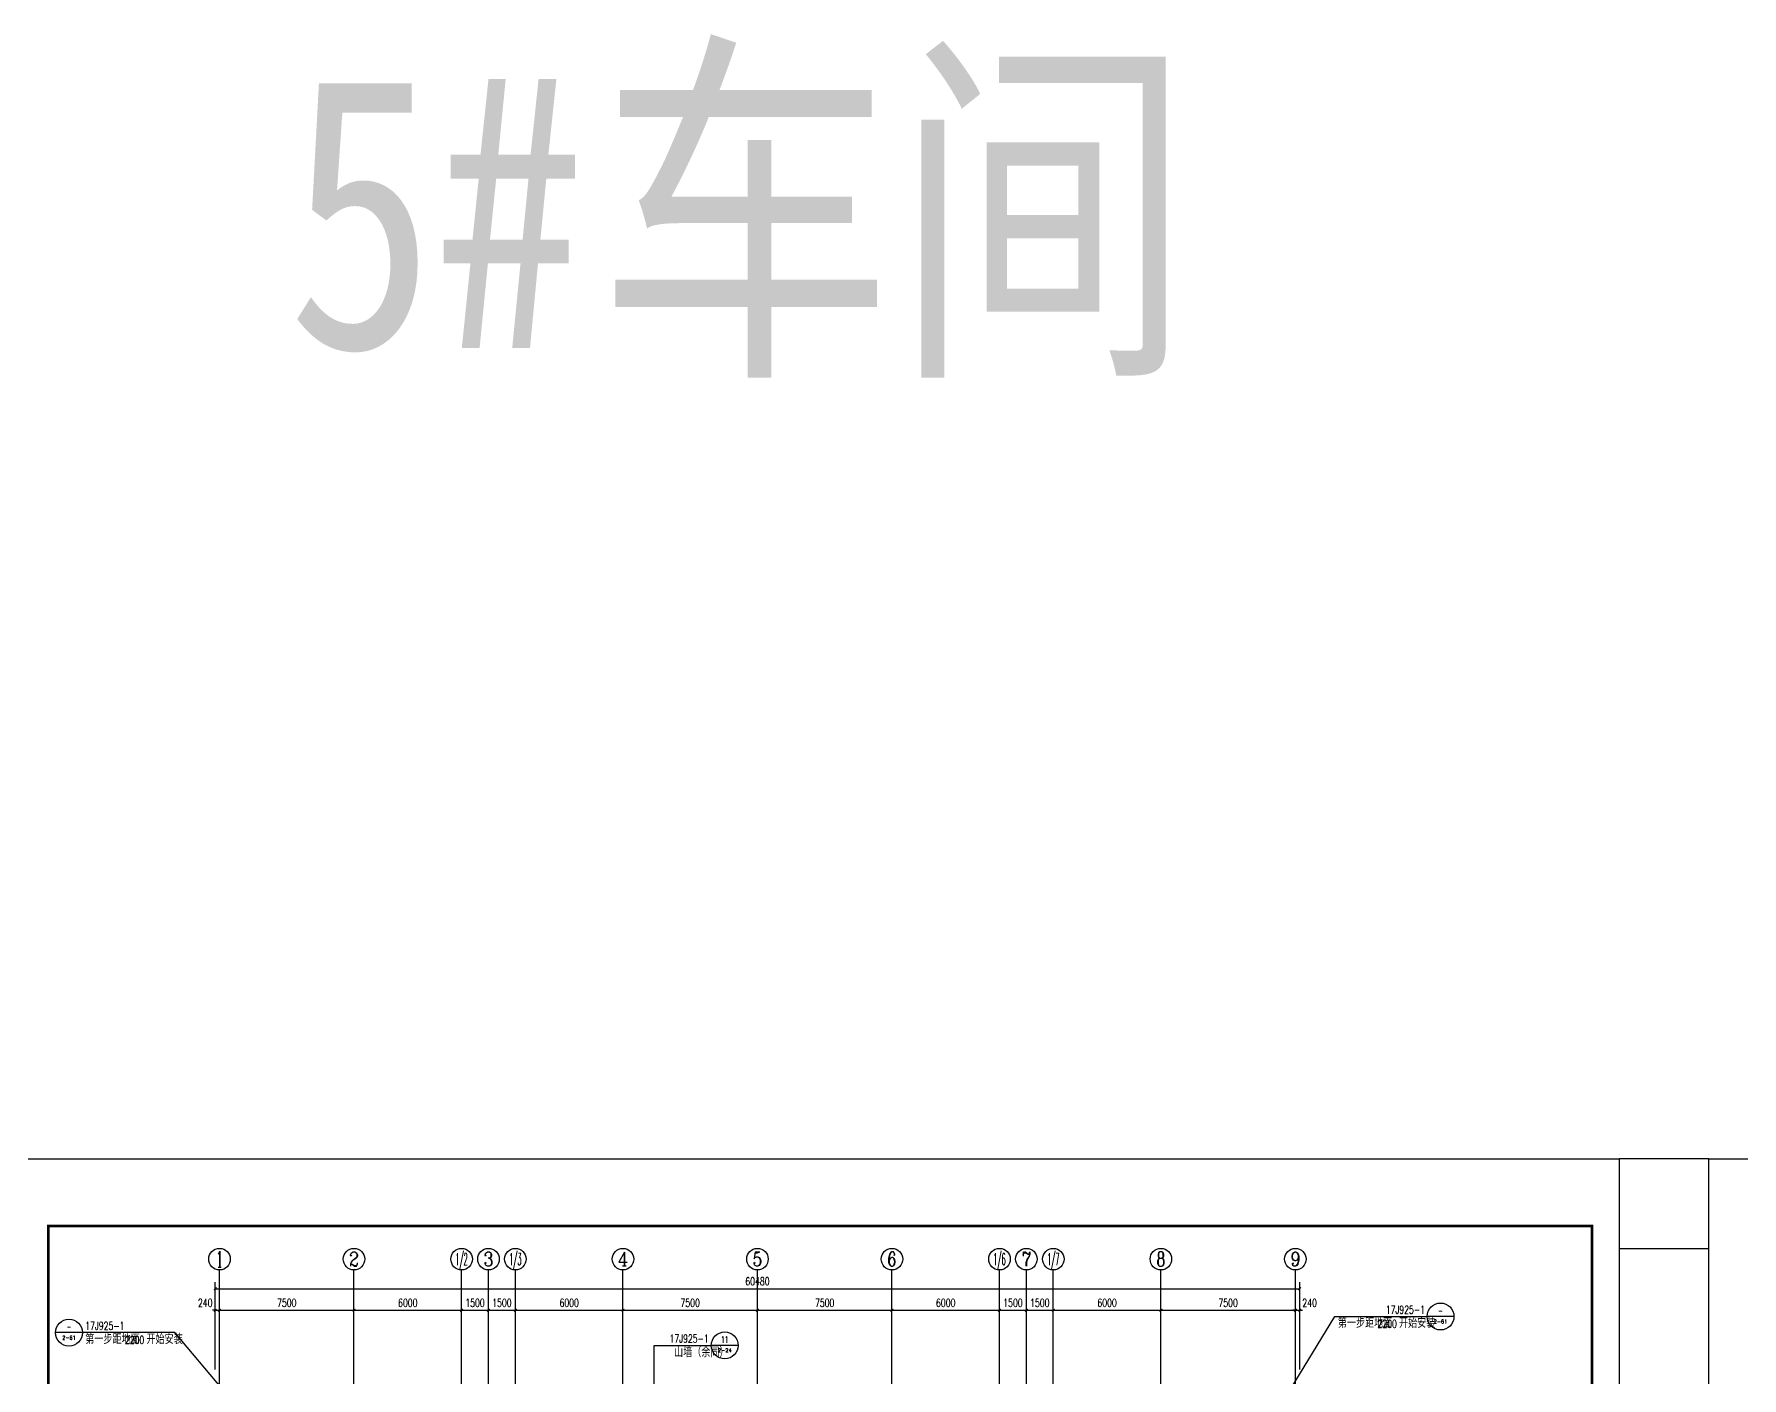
# Model space of a CAD drawing. Extents: x 14591016 to 15383666, y -730593 to -510197.
# Drawn here: x 14870329 to 14965566, y -585166 to -510197 of the extents above; entities that cross this region are included whole.
import ezdxf
from ezdxf.enums import TextEntityAlignment as Align

# ---------------------------------------------------------------- set-up
doc = ezdxf.new("R2010")
doc.units = 0
doc.header["$LTSCALE"] = 1000
doc.header["$MEASUREMENT"] = 0
doc.linetypes.add('DOTE', pattern=[2.42, 2, -0.2, 0.02, -0.2])
for name, color, linetype in [('AXIS', 3, 'Continuous'), ('AXIS_TEXT', 7, 'Continuous'), ('DIM_IDEN', 3, 'Continuous'), ('DIM_LEAD', 3, 'Continuous'), ('DOTE', 1, 'DOTE'), ('HYTK-GK', 7, 'Continuous'), ('PUB_TEXT', 7, 'Continuous'), ('TK', 4, 'Continuous')]:
    doc.layers.add(name, color=color, linetype=linetype)
doc.styles.add('_TCH_AXIS', font='COMPLEX', dxfattribs={"bigfont": 'GBCBIG'})
doc.styles.add('_TCH_DIM', font='SIMPLEX', dxfattribs={"bigfont": 'GBCBIG'})
doc.styles.add('_TCH_DIM_T3', font='SIMPLEX', dxfattribs={"width": 0.705882, "bigfont": 'GBCBIG'})
doc.styles.add('_TCH_LABEL', font='COMPLEX', dxfattribs={"bigfont": 'GBCBIG'})
doc.styles.add('COMPLEX', font='COMPLEX')
doc.styles.add('TK-GK', font='', dxfattribs={"width": 0.8, "height": 1})
doc.styles.get('TK-GK').set_extended_font_data('SimSun')
doc.dimstyles.new('_TCH_ARCH&&150', dxfattribs={"dimtxt": 446.25, "dimasz": 150, "dimexe": 375, "dimexo": 450, "dimgap": 189.375, "dimtad": 1, "dimdec": 0, "dimzin": 0, "dimdsep": 46, "dimtxsty": '_TCH_DIM_T3', "dimblk": 'ARCHTICK', "dimcen": 0.09, "dimclrt": 7, "dimazin": 2, "dimtfac": 1, "dimtdec": 0, "dimtix": 1, "dimtmove": 2, "dimatfit": 3, "dimfxl": 0, "dimtolj": 1, "dimtzin": 0, "dimarcsym": 0})

# ---------------------------------------------------------------- blocks, each defined once
blk = doc.blocks.new('GeYuanFrame_38861532', base_point=(20.09, 4.53))
at = {"layer": 'TK'}
blk.add_lwpolyline([(20.09, 4.53), (20.09, 598.53), (1071.09, 598.53), (1071.09, 4.53)], close=True, dxfattribs=at)
at = {"layer": 'TK', "const_width": 1}
blk.add_lwpolyline([(45.09, 588.53), (1061.09, 588.53), (1061.09, 14.53), (45.09, 14.53)], close=True, dxfattribs=at)
blk = doc.blocks.new('GeYuanFrame_55736273', base_point=(20.09, 4.53))
at = {"layer": 'TK'}
blk.add_lwpolyline([(20.09, 4.53), (20.09, 598.53), (1071.09, 598.53), (1071.09, 4.53)], close=True, dxfattribs=at)
blk = doc.blocks.new('_AXISO')
blk.add_circle((0, 0), 0.5)
at = {"layer": 'AXIS_TEXT', "style": 'COMPLEX', "width": 1.041667}
blk.add_attdef('A', text='', height=0.56, dxfattribs=at).set_placement((-0.25, -0.28), (0.25, -0.28), align=Align.FIT)
blk = doc.blocks.new('_ArchTick')
at = {"color": 0, "linetype": 'ByBlock', "const_width": 0.4}
blk.add_lwpolyline([(-0.5, -0.5), (0.5, 0.5)], dxfattribs=at)
blk = doc.blocks.new('*D181')
at = {"layer": 'AXIS', "color": 0, "lineweight": -2}
for p, q in [((14880426, -584693), (14880426, -579818)), ((14940906, -584693), (14940906, -579818)), ((14880426, -580193), (14940906, -580193))]:
    blk.add_line(p, q, dxfattribs=at)
at = {"layer": 'Defpoints', "color": 0}
for p in [(14940906, -580193), (14880426, -585143), (14940906, -585143)]:
    blk.add_point(p, dxfattribs=at)
at = {"layer": 'AXIS', "color": 0, "lineweight": -2, "xscale": 150, "yscale": 150, "zscale": 150, "rotation": 180}
blk.add_blockref('_ArchTick', (14880426, -580193), dxfattribs=at)
at = {"layer": 'AXIS', "color": 0, "lineweight": -2, "xscale": 150, "yscale": 150, "zscale": 150}
blk.add_blockref('_ArchTick', (14940906, -580193), dxfattribs=at)
at = {"layer": 'AXIS', "color": 7, "insert": (14910666, -579780), "char_height": 446.2, "attachment_point": 5, "style": '_TCH_DIM_T3'}
blk.add_mtext('\\A1;60480', dxfattribs=at)
blk = doc.blocks.new('*D182')
at = {"layer": 'AXIS', "color": 0, "lineweight": -2}
for p, q in [((14880426, -581393), (14880276, -581393)), ((14880426, -584693), (14880426, -581018)), ((14880426, -581393), (14880666, -581393)), ((14880666, -584693), (14880666, -581018)), ((14880666, -581393), (14880816, -581393))]:
    blk.add_line(p, q, dxfattribs=at)
at = {"layer": 'Defpoints', "color": 0}
for p in [(14880666, -581393), (14880426, -585143), (14880666, -585143)]:
    blk.add_point(p, dxfattribs=at)
at = {"layer": 'AXIS', "color": 0, "lineweight": -2, "xscale": 150, "yscale": 150, "zscale": 150}
blk.add_blockref('_ArchTick', (14880426, -581393), dxfattribs=at)
at = {"layer": 'AXIS', "color": 0, "lineweight": -2, "xscale": 150, "yscale": 150, "zscale": 150, "rotation": 180}
blk.add_blockref('_ArchTick', (14880666, -581393), dxfattribs=at)
at = {"layer": 'AXIS', "color": 7, "insert": (14879871, -580980), "char_height": 446.2, "attachment_point": 5, "style": '_TCH_DIM_T3'}
blk.add_mtext('\\A1;240', dxfattribs=at)
blk = doc.blocks.new('*D183')
at = {"layer": 'AXIS', "color": 0, "lineweight": -2}
for p, q in [((14880666, -584693), (14880666, -581018)), ((14880666, -581393), (14888166, -581393)), ((14888166, -584693), (14888166, -581018))]:
    blk.add_line(p, q, dxfattribs=at)
at = {"layer": 'Defpoints', "color": 0}
for p in [(14888166, -581393), (14880666, -585143), (14888166, -585143)]:
    blk.add_point(p, dxfattribs=at)
at = {"layer": 'AXIS', "color": 0, "lineweight": -2, "xscale": 150, "yscale": 150, "zscale": 150, "rotation": 180}
blk.add_blockref('_ArchTick', (14880666, -581393), dxfattribs=at)
at = {"layer": 'AXIS', "color": 0, "lineweight": -2, "xscale": 150, "yscale": 150, "zscale": 150}
blk.add_blockref('_ArchTick', (14888166, -581393), dxfattribs=at)
at = {"layer": 'AXIS', "color": 7, "insert": (14884416, -580980), "char_height": 446.2, "attachment_point": 5, "style": '_TCH_DIM_T3'}
blk.add_mtext('\\A1;7500', dxfattribs=at)
blk = doc.blocks.new('*D184')
at = {"layer": 'AXIS', "color": 0, "lineweight": -2}
for p, q in [((14888166, -584693), (14888166, -581018)), ((14888166, -581393), (14894166, -581393)), ((14894166, -584693), (14894166, -581018))]:
    blk.add_line(p, q, dxfattribs=at)
at = {"layer": 'Defpoints', "color": 0}
for p in [(14894166, -581393), (14888166, -585143), (14894166, -585143)]:
    blk.add_point(p, dxfattribs=at)
at = {"layer": 'AXIS', "color": 0, "lineweight": -2, "xscale": 150, "yscale": 150, "zscale": 150, "rotation": 180}
blk.add_blockref('_ArchTick', (14888166, -581393), dxfattribs=at)
at = {"layer": 'AXIS', "color": 0, "lineweight": -2, "xscale": 150, "yscale": 150, "zscale": 150}
blk.add_blockref('_ArchTick', (14894166, -581393), dxfattribs=at)
at = {"layer": 'AXIS', "color": 7, "insert": (14891166, -580980), "char_height": 446.2, "attachment_point": 5, "style": '_TCH_DIM_T3'}
blk.add_mtext('\\A1;6000', dxfattribs=at)
blk = doc.blocks.new('*D185')
at = {"layer": 'AXIS', "color": 0, "lineweight": -2}
for p, q in [((14894166, -584693), (14894166, -581018)), ((14894166, -581393), (14895666, -581393)), ((14895666, -584693), (14895666, -581018))]:
    blk.add_line(p, q, dxfattribs=at)
at = {"layer": 'Defpoints', "color": 0}
for p in [(14895666, -581393), (14894166, -585143), (14895666, -585143)]:
    blk.add_point(p, dxfattribs=at)
at = {"layer": 'AXIS', "color": 0, "lineweight": -2, "xscale": 150, "yscale": 150, "zscale": 150, "rotation": 180}
blk.add_blockref('_ArchTick', (14894166, -581393), dxfattribs=at)
at = {"layer": 'AXIS', "color": 0, "lineweight": -2, "xscale": 150, "yscale": 150, "zscale": 150}
blk.add_blockref('_ArchTick', (14895666, -581393), dxfattribs=at)
at = {"layer": 'AXIS', "color": 7, "insert": (14894916, -580980), "char_height": 446.2, "attachment_point": 5, "style": '_TCH_DIM_T3'}
blk.add_mtext('\\A1;1500', dxfattribs=at)
blk = doc.blocks.new('*D186')
at = {"layer": 'AXIS', "color": 0, "lineweight": -2}
for p, q in [((14895666, -584693), (14895666, -581018)), ((14895666, -581393), (14897166, -581393)), ((14897166, -584693), (14897166, -581018))]:
    blk.add_line(p, q, dxfattribs=at)
at = {"layer": 'Defpoints', "color": 0}
for p in [(14897166, -581393), (14895666, -585143), (14897166, -585143)]:
    blk.add_point(p, dxfattribs=at)
at = {"layer": 'AXIS', "color": 0, "lineweight": -2, "xscale": 150, "yscale": 150, "zscale": 150, "rotation": 180}
blk.add_blockref('_ArchTick', (14895666, -581393), dxfattribs=at)
at = {"layer": 'AXIS', "color": 0, "lineweight": -2, "xscale": 150, "yscale": 150, "zscale": 150}
blk.add_blockref('_ArchTick', (14897166, -581393), dxfattribs=at)
at = {"layer": 'AXIS', "color": 7, "insert": (14896416, -580980), "char_height": 446.2, "attachment_point": 5, "style": '_TCH_DIM_T3'}
blk.add_mtext('\\A1;1500', dxfattribs=at)
blk = doc.blocks.new('*D187')
at = {"layer": 'AXIS', "color": 0, "lineweight": -2}
for p, q in [((14897166, -584693), (14897166, -581018)), ((14897166, -581393), (14903166, -581393)), ((14903166, -584693), (14903166, -581018))]:
    blk.add_line(p, q, dxfattribs=at)
at = {"layer": 'Defpoints', "color": 0}
for p in [(14903166, -581393), (14897166, -585143), (14903166, -585143)]:
    blk.add_point(p, dxfattribs=at)
at = {"layer": 'AXIS', "color": 0, "lineweight": -2, "xscale": 150, "yscale": 150, "zscale": 150, "rotation": 180}
blk.add_blockref('_ArchTick', (14897166, -581393), dxfattribs=at)
at = {"layer": 'AXIS', "color": 0, "lineweight": -2, "xscale": 150, "yscale": 150, "zscale": 150}
blk.add_blockref('_ArchTick', (14903166, -581393), dxfattribs=at)
at = {"layer": 'AXIS', "color": 7, "insert": (14900166, -580980), "char_height": 446.2, "attachment_point": 5, "style": '_TCH_DIM_T3'}
blk.add_mtext('\\A1;6000', dxfattribs=at)
blk = doc.blocks.new('*D188')
at = {"layer": 'AXIS', "color": 0, "lineweight": -2}
for p, q in [((14903166, -584693), (14903166, -581018)), ((14903166, -581393), (14910666, -581393)), ((14910666, -584693), (14910666, -581018))]:
    blk.add_line(p, q, dxfattribs=at)
at = {"layer": 'Defpoints', "color": 0}
for p in [(14910666, -581393), (14903166, -585143), (14910666, -585143)]:
    blk.add_point(p, dxfattribs=at)
at = {"layer": 'AXIS', "color": 0, "lineweight": -2, "xscale": 150, "yscale": 150, "zscale": 150, "rotation": 180}
blk.add_blockref('_ArchTick', (14903166, -581393), dxfattribs=at)
at = {"layer": 'AXIS', "color": 0, "lineweight": -2, "xscale": 150, "yscale": 150, "zscale": 150}
blk.add_blockref('_ArchTick', (14910666, -581393), dxfattribs=at)
at = {"layer": 'AXIS', "color": 7, "insert": (14906916, -580980), "char_height": 446.2, "attachment_point": 5, "style": '_TCH_DIM_T3'}
blk.add_mtext('\\A1;7500', dxfattribs=at)
blk = doc.blocks.new('*D189')
at = {"layer": 'AXIS', "color": 0, "lineweight": -2}
for p, q in [((14910666, -584693), (14910666, -581018)), ((14910666, -581393), (14918166, -581393)), ((14918166, -584693), (14918166, -581018))]:
    blk.add_line(p, q, dxfattribs=at)
at = {"layer": 'Defpoints', "color": 0}
for p in [(14918166, -581393), (14910666, -585143), (14918166, -585143)]:
    blk.add_point(p, dxfattribs=at)
at = {"layer": 'AXIS', "color": 0, "lineweight": -2, "xscale": 150, "yscale": 150, "zscale": 150, "rotation": 180}
blk.add_blockref('_ArchTick', (14910666, -581393), dxfattribs=at)
at = {"layer": 'AXIS', "color": 0, "lineweight": -2, "xscale": 150, "yscale": 150, "zscale": 150}
blk.add_blockref('_ArchTick', (14918166, -581393), dxfattribs=at)
at = {"layer": 'AXIS', "color": 7, "insert": (14914416, -580980), "char_height": 446.2, "attachment_point": 5, "style": '_TCH_DIM_T3'}
blk.add_mtext('\\A1;7500', dxfattribs=at)
blk = doc.blocks.new('*D190')
at = {"layer": 'AXIS', "color": 0, "lineweight": -2}
for p, q in [((14918166, -584693), (14918166, -581018)), ((14918166, -581393), (14924166, -581393)), ((14924166, -584693), (14924166, -581018))]:
    blk.add_line(p, q, dxfattribs=at)
at = {"layer": 'Defpoints', "color": 0}
for p in [(14924166, -581393), (14918166, -585143), (14924166, -585143)]:
    blk.add_point(p, dxfattribs=at)
at = {"layer": 'AXIS', "color": 0, "lineweight": -2, "xscale": 150, "yscale": 150, "zscale": 150, "rotation": 180}
blk.add_blockref('_ArchTick', (14918166, -581393), dxfattribs=at)
at = {"layer": 'AXIS', "color": 0, "lineweight": -2, "xscale": 150, "yscale": 150, "zscale": 150}
blk.add_blockref('_ArchTick', (14924166, -581393), dxfattribs=at)
at = {"layer": 'AXIS', "color": 7, "insert": (14921166, -580980), "char_height": 446.2, "attachment_point": 5, "style": '_TCH_DIM_T3'}
blk.add_mtext('\\A1;6000', dxfattribs=at)
blk = doc.blocks.new('*D191')
at = {"layer": 'AXIS', "color": 0, "lineweight": -2}
for p, q in [((14924166, -584693), (14924166, -581018)), ((14924166, -581393), (14925666, -581393)), ((14925666, -584693), (14925666, -581018))]:
    blk.add_line(p, q, dxfattribs=at)
at = {"layer": 'Defpoints', "color": 0}
for p in [(14925666, -581393), (14924166, -585143), (14925666, -585143)]:
    blk.add_point(p, dxfattribs=at)
at = {"layer": 'AXIS', "color": 0, "lineweight": -2, "xscale": 150, "yscale": 150, "zscale": 150, "rotation": 180}
blk.add_blockref('_ArchTick', (14924166, -581393), dxfattribs=at)
at = {"layer": 'AXIS', "color": 0, "lineweight": -2, "xscale": 150, "yscale": 150, "zscale": 150}
blk.add_blockref('_ArchTick', (14925666, -581393), dxfattribs=at)
at = {"layer": 'AXIS', "color": 7, "insert": (14924916, -580980), "char_height": 446.2, "attachment_point": 5, "style": '_TCH_DIM_T3'}
blk.add_mtext('\\A1;1500', dxfattribs=at)
blk = doc.blocks.new('*D192')
at = {"layer": 'AXIS', "color": 0, "lineweight": -2}
for p, q in [((14925666, -584693), (14925666, -581018)), ((14925666, -581393), (14927166, -581393)), ((14927166, -584693), (14927166, -581018))]:
    blk.add_line(p, q, dxfattribs=at)
at = {"layer": 'Defpoints', "color": 0}
for p in [(14927166, -581393), (14925666, -585143), (14927166, -585143)]:
    blk.add_point(p, dxfattribs=at)
at = {"layer": 'AXIS', "color": 0, "lineweight": -2, "xscale": 150, "yscale": 150, "zscale": 150, "rotation": 180}
blk.add_blockref('_ArchTick', (14925666, -581393), dxfattribs=at)
at = {"layer": 'AXIS', "color": 0, "lineweight": -2, "xscale": 150, "yscale": 150, "zscale": 150}
blk.add_blockref('_ArchTick', (14927166, -581393), dxfattribs=at)
at = {"layer": 'AXIS', "color": 7, "insert": (14926416, -580980), "char_height": 446.2, "attachment_point": 5, "style": '_TCH_DIM_T3'}
blk.add_mtext('\\A1;1500', dxfattribs=at)
blk = doc.blocks.new('*D193')
at = {"layer": 'AXIS', "color": 0, "lineweight": -2}
for p, q in [((14927166, -584693), (14927166, -581018)), ((14927166, -581393), (14933166, -581393)), ((14933166, -584693), (14933166, -581018))]:
    blk.add_line(p, q, dxfattribs=at)
at = {"layer": 'Defpoints', "color": 0}
for p in [(14933166, -581393), (14927166, -585143), (14933166, -585143)]:
    blk.add_point(p, dxfattribs=at)
at = {"layer": 'AXIS', "color": 0, "lineweight": -2, "xscale": 150, "yscale": 150, "zscale": 150, "rotation": 180}
blk.add_blockref('_ArchTick', (14927166, -581393), dxfattribs=at)
at = {"layer": 'AXIS', "color": 0, "lineweight": -2, "xscale": 150, "yscale": 150, "zscale": 150}
blk.add_blockref('_ArchTick', (14933166, -581393), dxfattribs=at)
at = {"layer": 'AXIS', "color": 7, "insert": (14930166, -580980), "char_height": 446.2, "attachment_point": 5, "style": '_TCH_DIM_T3'}
blk.add_mtext('\\A1;6000', dxfattribs=at)
blk = doc.blocks.new('*D194')
at = {"layer": 'AXIS', "color": 0, "lineweight": -2}
for p, q in [((14933166, -584693), (14933166, -581018)), ((14933166, -581393), (14940666, -581393)), ((14940666, -584693), (14940666, -581018))]:
    blk.add_line(p, q, dxfattribs=at)
at = {"layer": 'Defpoints', "color": 0}
for p in [(14940666, -581393), (14933166, -585143), (14940666, -585143)]:
    blk.add_point(p, dxfattribs=at)
at = {"layer": 'AXIS', "color": 0, "lineweight": -2, "xscale": 150, "yscale": 150, "zscale": 150, "rotation": 180}
blk.add_blockref('_ArchTick', (14933166, -581393), dxfattribs=at)
at = {"layer": 'AXIS', "color": 0, "lineweight": -2, "xscale": 150, "yscale": 150, "zscale": 150}
blk.add_blockref('_ArchTick', (14940666, -581393), dxfattribs=at)
at = {"layer": 'AXIS', "color": 7, "insert": (14936916, -580980), "char_height": 446.2, "attachment_point": 5, "style": '_TCH_DIM_T3'}
blk.add_mtext('\\A1;7500', dxfattribs=at)
blk = doc.blocks.new('*D195')
at = {"layer": 'AXIS', "color": 0, "lineweight": -2}
for p, q in [((14940666, -581393), (14940516, -581393)), ((14940666, -584693), (14940666, -581018)), ((14940666, -581393), (14940906, -581393)), ((14940906, -584693), (14940906, -581018)), ((14940906, -581393), (14941056, -581393))]:
    blk.add_line(p, q, dxfattribs=at)
at = {"layer": 'Defpoints', "color": 0}
for p in [(14940906, -581393), (14940666, -585143), (14940906, -585143)]:
    blk.add_point(p, dxfattribs=at)
at = {"layer": 'AXIS', "color": 0, "lineweight": -2, "xscale": 150, "yscale": 150, "zscale": 150}
blk.add_blockref('_ArchTick', (14940666, -581393), dxfattribs=at)
at = {"layer": 'AXIS', "color": 0, "lineweight": -2, "xscale": 150, "yscale": 150, "zscale": 150, "rotation": 180}
blk.add_blockref('_ArchTick', (14940906, -581393), dxfattribs=at)
at = {"layer": 'AXIS', "color": 7, "insert": (14941461, -580980), "char_height": 446.2, "attachment_point": 5, "style": '_TCH_DIM_T3'}
blk.add_mtext('\\A1;240', dxfattribs=at)

msp = doc.modelspace()

# ---------------------------------------------------------------- linework, layer by layer
at = {"ltscale": 0.5}
msp.add_lwpolyline([(14958716.1, -572942.5), (14958716.1, -577942.5), (14963716.1, -577942.5), (14963716.1, -572942.5)], close=True, dxfattribs=at)
at = {"layer": 'AXIS'}
for p, q in [((14880666.1, -585142.5), (14880666.1, -579142.5)), ((14888166.1, -585142.5), (14888166.1, -579142.5)), ((14894166.1, -585142.5), (14894166.1, -579142.5)), ((14895666.1, -585142.5), (14895666.1, -579142.5)), ((14897166.1, -585142.5), (14897166.1, -579142.5)), ((14903166.1, -585142.5), (14903166.1, -579142.5)), ((14910666.1, -585142.5), (14910666.1, -579142.5)), ((14918166.1, -585142.5), (14918166.1, -579142.5)), ((14924166.1, -585142.5), (14924166.1, -579142.5)), ((14925666.1, -585142.5), (14925666.1, -579142.5)), ((14927166.1, -585142.5), (14927166.1, -579142.5)), ((14933166.1, -585142.5), (14933166.1, -579142.5)), ((14940666.1, -585142.5), (14940666.1, -579142.5))]:
    msp.add_line(p, q, dxfattribs=at)
at = {"layer": 'DIM_IDEN'}
for p, q in [((14904903.5, -583355), (14908094.4, -583355)), ((14904903.5, -586702.5), (14904903.5, -583355)), ((14909594.4, -583355), (14908094.4, -583355))]:
    msp.add_line(p, q, dxfattribs=at)
msp.add_circle((14908844.4, -583355), 750, dxfattribs=at)
at = {"layer": 'DIM_LEAD'}
for p, q in [((14940440.7, -585748.9), (14942866.1, -581742.5)), ((14942866.1, -581742.5), (14948010.8, -581742.5)), ((14949510.8, -581742.5), (14948010.8, -581742.5)), ((14873021.5, -582642.5), (14871521.5, -582642.5)), ((14878166.1, -582642.5), (14873021.5, -582642.5)), ((14880824.5, -585797.1), (14878166.1, -582642.5))]:
    msp.add_line(p, q, dxfattribs=at)
for centre in [(14872271.5, -582642.5), (14948760.8, -581742.5)]:
    msp.add_circle(centre, 750, dxfattribs=at)
at = {"layer": 'DOTE'}
for p, q in [((14880666.1, -708142.5), (14880666.1, -585142.5)), ((14888166.1, -708142.5), (14888166.1, -585142.5)), ((14894166.1, -708142.5), (14894166.1, -585142.5)), ((14895666.1, -708142.5), (14895666.1, -585142.5)), ((14897166.1, -708142.5), (14897166.1, -585142.5)), ((14903166.1, -708142.5), (14903166.1, -585142.5)), ((14910666.1, -708142.5), (14910666.1, -585142.5)), ((14918166.1, -708142.5), (14918166.1, -585142.5)), ((14924166.1, -708142.5), (14924166.1, -585142.5)), ((14925666.1, -708142.5), (14925666.1, -585142.5)), ((14927166.1, -708142.5), (14927166.1, -585142.5)), ((14933166.1, -708142.5), (14933166.1, -585142.5)), ((14940666.1, -708142.5), (14940666.1, -585142.5))]:
    msp.add_line(p, q, dxfattribs=at)

# ---------------------------------------------------------------- block references
at = {"xscale": 150, "yscale": 150, "zscale": 150, "rotation": 270}
msp.add_blockref('GeYuanFrame_38861532', (14869616.1, -572942.5), dxfattribs=at)
at = {"xscale": 150, "yscale": 150, "zscale": 150}
msp.add_blockref('GeYuanFrame_55736273', (14963716.1, -662042.5), dxfattribs=at)
at = {"layer": 'AXIS'}
ref = msp.add_blockref('_AXISO', (14880666.1, -578542.5), dxfattribs=dict(at, xscale=1200, yscale=1200, zscale=1200))
ref.add_attrib('A', '1', dxfattribs={"layer": 'AXIS_TEXT', "ltscale": 0.5, "height": 882.4, "style": '_TCH_AXIS'}).set_placement((14880477.1, -578983.7), (14880855.2, -578983.7), align=Align.FIT)
ref = msp.add_blockref('_AXISO', (14888166.1, -578542.5), dxfattribs=dict(at, xscale=1200, yscale=1200, zscale=1200))
ref.add_attrib('A', '2', dxfattribs={"layer": 'AXIS_TEXT', "ltscale": 0.5, "height": 798.8, "style": '_TCH_AXIS'}).set_placement((14887899.9, -578941.9), (14888432.4, -578941.9), align=Align.FIT)
ref = msp.add_blockref('_AXISO', (14894166.1, -578542.5), dxfattribs=dict(at, xscale=1200, yscale=1200, zscale=1200))
ref.add_attrib('A', '1/2', dxfattribs={"layer": 'AXIS_TEXT', "ltscale": 0.5, "height": 678.82, "style": '_TCH_AXIS', "width": 0.411765}).set_placement((14893826.7, -578881.9), (14894505.6, -578881.9), align=Align.FIT)
ref = msp.add_blockref('_AXISO', (14895666.1, -578542.5), dxfattribs=dict(at, xscale=1200, yscale=1200, zscale=1200))
ref.add_attrib('A', '3', dxfattribs={"layer": 'AXIS_TEXT', "ltscale": 0.5, "height": 798.8, "style": '_TCH_AXIS'}).set_placement((14895399.9, -578941.9), (14895932.4, -578941.9), align=Align.FIT)
ref = msp.add_blockref('_AXISO', (14897166.1, -578542.5), dxfattribs=dict(at, xscale=1200, yscale=1200, zscale=1200))
ref.add_attrib('A', '1/3', dxfattribs={"layer": 'AXIS_TEXT', "ltscale": 0.5, "height": 678.82, "style": '_TCH_AXIS', "width": 0.411765}).set_placement((14896826.7, -578881.9), (14897505.6, -578881.9), align=Align.FIT)
ref = msp.add_blockref('_AXISO', (14903166.1, -578542.5), dxfattribs=dict(at, xscale=1200, yscale=1200, zscale=1200))
ref.add_attrib('A', '4', dxfattribs={"layer": 'AXIS_TEXT', "ltscale": 0.5, "height": 763.6, "style": '_TCH_AXIS'}).set_placement((14902875.2, -578924.3), (14903457, -578924.3), align=Align.FIT)
ref = msp.add_blockref('_AXISO', (14910666.1, -578542.5), dxfattribs=dict(at, xscale=1200, yscale=1200, zscale=1200))
ref.add_attrib('A', '5', dxfattribs={"layer": 'AXIS_TEXT', "ltscale": 0.5, "height": 798.8, "style": '_TCH_AXIS'}).set_placement((14910399.9, -578941.9), (14910932.4, -578941.9), align=Align.FIT)
ref = msp.add_blockref('_AXISO', (14918166.1, -578542.5), dxfattribs=dict(at, xscale=1200, yscale=1200, zscale=1200))
ref.add_attrib('A', '6', dxfattribs={"layer": 'AXIS_TEXT', "ltscale": 0.5, "height": 798.8, "style": '_TCH_AXIS'}).set_placement((14917899.9, -578941.9), (14918432.4, -578941.9), align=Align.FIT)
ref = msp.add_blockref('_AXISO', (14924166.1, -578542.5), dxfattribs=dict(at, xscale=1200, yscale=1200, zscale=1200))
ref.add_attrib('A', '1/6', dxfattribs={"layer": 'AXIS_TEXT', "ltscale": 0.5, "height": 678.82, "style": '_TCH_AXIS', "width": 0.411765}).set_placement((14923826.7, -578881.9), (14924505.6, -578881.9), align=Align.FIT)
ref = msp.add_blockref('_AXISO', (14925666.1, -578542.5), dxfattribs=dict(at, xscale=1200, yscale=1200, zscale=1200))
ref.add_attrib('A', '7', dxfattribs={"layer": 'AXIS_TEXT', "ltscale": 0.5, "height": 798.8, "style": '_TCH_AXIS'}).set_placement((14925399.9, -578941.9), (14925932.4, -578941.9), align=Align.FIT)
ref = msp.add_blockref('_AXISO', (14927166.1, -578542.5), dxfattribs=dict(at, xscale=1200, yscale=1200, zscale=1200))
ref.add_attrib('A', '1/7', dxfattribs={"layer": 'AXIS_TEXT', "ltscale": 0.5, "height": 678.82, "style": '_TCH_AXIS', "width": 0.411765}).set_placement((14926826.7, -578881.9), (14927505.6, -578881.9), align=Align.FIT)
ref = msp.add_blockref('_AXISO', (14933166.1, -578542.5), dxfattribs=dict(at, xscale=1200, yscale=1200, zscale=1200))
ref.add_attrib('A', '8', dxfattribs={"layer": 'AXIS_TEXT', "ltscale": 0.5, "height": 798.8, "style": '_TCH_AXIS'}).set_placement((14932899.9, -578941.9), (14933432.4, -578941.9), align=Align.FIT)
ref = msp.add_blockref('_AXISO', (14940666.1, -578542.5), dxfattribs=dict(at, xscale=1200, yscale=1200, zscale=1200))
ref.add_attrib('A', '9', dxfattribs={"layer": 'AXIS_TEXT', "ltscale": 0.5, "height": 798.8, "style": '_TCH_AXIS'}).set_placement((14940399.9, -578941.9), (14940932.4, -578941.9), align=Align.FIT)

# ---------------------------------------------------------------- texts
at = {"layer": 'HYTK-GK', "color": 112, "style": 'TK-GK', "width": 0.8}
for s, p in [('车间', (14901723.8, -527704.8)), ('5#', (14884441.1, -527704.8))]:
    msp.add_text(s, height=15189.87, dxfattribs=at).set_placement(p)
at = {"layer": 'PUB_TEXT'}
for s, style, p in [('第一步距地面', '_TCH_DIM', (14943034.1, -582374.8)), ('开始安装', '_TCH_DIM', (14946445.9, -582374.8)), ('第一步距地面', '_TCH_DIM', (14873179, -583274.8)), ('开始安装', '_TCH_DIM', (14876590.7, -583274.8)), ('山墙（余同）', '_TCH_LABEL', (14906017.3, -584006.9))]:
    msp.add_text(s, height=506.38, dxfattribs=dict(at, style=style)).set_placement(p)
at = {"layer": 'PUB_TEXT', "width": 0.705882}
for s, style, p in [('17J925-1', '_TCH_DIM', (14945708.3, -581585)), ('17J925-1', '_TCH_DIM', (14873179, -582485)), ('2200', '_TCH_DIM', (14875390.7, -583274.8)), ('17J925-1', '_TCH_LABEL', (14905761.9, -583197.5)), ('2200', '_TCH_DIM', (14945245.9, -582374.8))]:
    msp.add_text(s, height=446.25, dxfattribs=dict(at, style=style)).set_placement(p)
at = {"layer": 'PUB_TEXT', "style": '_TCH_DIM', "width": 0.777778}
for p, p2 in [((14948630.3, -581603.7), (14948891.3, -581603.7)), ((14872141, -582503.7), (14872402, -582503.7))]:
    msp.add_text('-', height=391.5, dxfattribs=at).set_placement(p, p2, align=Align.FIT)
at = {"layer": 'PUB_TEXT'}
for s, height, style, p, p2 in [('2-61', 223.12, '_TCH_DIM', (14871894.3, -583035.7), (14872648.7, -583035.7)), ('11', 359.79, '_TCH_LABEL', (14908630.2, -583211.4), (14909058.6, -583211.4)), ('2-61', 223.12, '_TCH_DIM', (14948383.6, -582135.7), (14949138, -582135.7)), ('2-24', 202.68, '_TCH_LABEL', (14908453.5, -583732.7), (14909235.3, -583732.7))]:
    msp.add_text(s, height=height, dxfattribs=dict(at, style=style)).set_placement(p, p2, align=Align.FIT)

# ---------------------------------------------------------------- dimensions: what is measured, and where the dimension line sits
at = {"layer": 'AXIS'}
for p1, p2, distance, text, picture, middle in [((14880426.1, -585142.5), (14940906.1, -585142.5), 4950, '60480', '*D181', (14910666.1, -579780)), ((14880666.1, -585142.5), (14888166.1, -585142.5), 3750, '7500', '*D183', (14884416.1, -580980)), ((14888166.1, -585142.5), (14894166.1, -585142.5), 3750, '6000', '*D184', (14891166.1, -580980)), ((14894166.1, -585142.5), (14895666.1, -585142.5), 3750, '1500', '*D185', (14894916.1, -580980)), ((14895666.1, -585142.5), (14897166.1, -585142.5), 3750, '1500', '*D186', (14896416.1, -580980)), ((14897166.1, -585142.5), (14903166.1, -585142.5), 3750, '6000', '*D187', (14900166.1, -580980)), ((14903166.1, -585142.5), (14910666.1, -585142.5), 3750, '7500', '*D188', (14906916.1, -580980)), ((14910666.1, -585142.5), (14918166.1, -585142.5), 3750, '7500', '*D189', (14914416.1, -580980)), ((14918166.1, -585142.5), (14924166.1, -585142.5), 3750, '6000', '*D190', (14921166.1, -580980)), ((14924166.1, -585142.5), (14925666.1, -585142.5), 3750, '1500', '*D191', (14924916.1, -580980)), ((14925666.1, -585142.5), (14927166.1, -585142.5), 3750, '1500', '*D192', (14926416.1, -580980)), ((14927166.1, -585142.5), (14933166.1, -585142.5), 3750, '6000', '*D193', (14930166.1, -580980)), ((14933166.1, -585142.5), (14940666.1, -585142.5), 3750, '7500', '*D194', (14936916.1, -580980))]:
    dim = msp.add_aligned_dim(p1=p1, p2=p2, distance=distance, text=text, dimstyle='_TCH_ARCH&&150', dxfattribs=at)
    dim.commit()
    dim.dimension.update_dxf_attribs({"geometry": picture, "text_midpoint": middle})
for base, p1, p2, picture, middle in [((14880666.1, -581392.5), (14880426.1, -585142.5), (14880666.1, -585142.5), '*D182', (14879871.1, -580980)), ((14940906.1, -581392.5), (14940666.1, -585142.5), (14940906.1, -585142.5), '*D195', (14941461.1, -580980))]:
    dim = msp.add_linear_dim(base=base, p1=p1, p2=p2, angle=0, text='240', dimstyle='_TCH_ARCH&&150', dxfattribs=at)
    dim.commit()
    dim.dimension.update_dxf_attribs({"geometry": picture, "text_midpoint": middle, "dimtype": 161})

doc.saveas('drawing.dxf')
